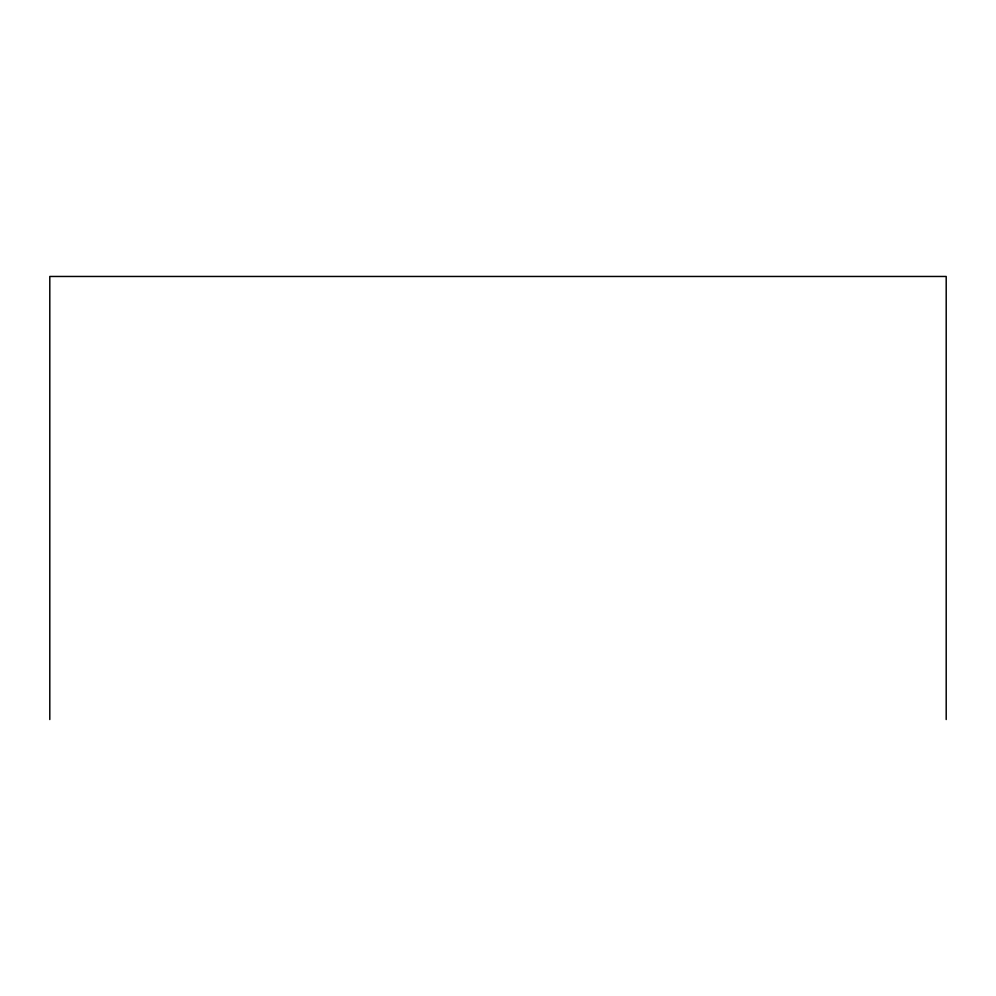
<?xml version="1.0" encoding="UTF-8"?>
<svg xmlns="http://www.w3.org/2000/svg" width="996" height="996" viewBox="0 0 996 996"><rect width="100%" height="100%" fill="white"/><g stroke="black" fill="none" stroke-linecap="round" stroke-linejoin="round"><path stroke-width="1.49" d="M946.2 719.535L946.2 276.465L49.8 276.465L49.8 719.535"/></g></svg>
